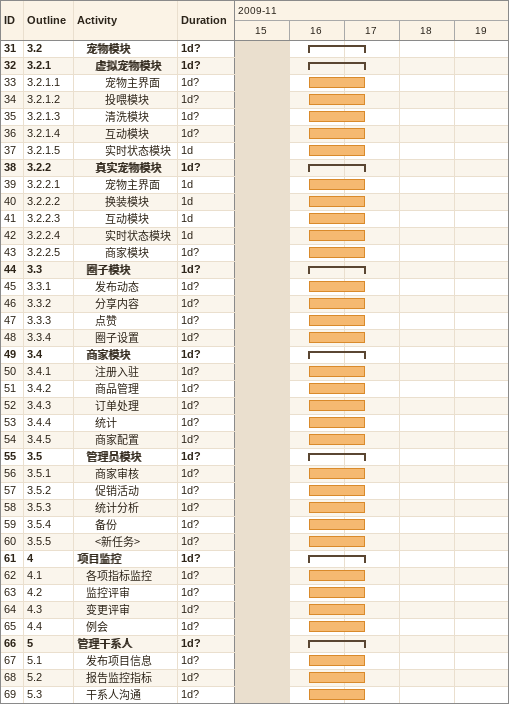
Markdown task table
| ID | WBS | Task | Duration | Start | Finish |
|---|---|---|---|---|---|
| 31 | 3.2 | **宠物模块** | 1d? | 2009-11-16 | 2009-11-17 |
| 32 | 3.2.1 | **虚拟宠物模块** | 1d? | 2009-11-16 | 2009-11-17 |
| 33 | 3.2.1.1 | 宠物主界面 | 1d? | 2009-11-16 | 2009-11-17 |
| 34 | 3.2.1.2 | 投喂模块 | 1d? | 2009-11-16 | 2009-11-17 |
| 35 | 3.2.1.3 | 清洗模块 | 1d? | 2009-11-16 | 2009-11-17 |
| 36 | 3.2.1.4 | 互动模块 | 1d? | 2009-11-16 | 2009-11-17 |
| 37 | 3.2.1.5 | 实时状态模块 | 1d | 2009-11-16 | 2009-11-17 |
| 38 | 3.2.2 | **真实宠物模块** | 1d? | 2009-11-16 | 2009-11-17 |
| 39 | 3.2.2.1 | 宠物主界面 | 1d | 2009-11-16 | 2009-11-17 |
| 40 | 3.2.2.2 | 换装模块 | 1d | 2009-11-16 | 2009-11-17 |
| 41 | 3.2.2.3 | 互动模块 | 1d | 2009-11-16 | 2009-11-17 |
| 42 | 3.2.2.4 | 实时状态模块 | 1d | 2009-11-16 | 2009-11-17 |
| 43 | 3.2.2.5 | 商家模块 | 1d? | 2009-11-16 | 2009-11-17 |
| 44 | 3.3 | **圈子模块** | 1d? | 2009-11-16 | 2009-11-17 |
| 45 | 3.3.1 | 发布动态 | 1d? | 2009-11-16 | 2009-11-17 |
| 46 | 3.3.2 | 分享内容 | 1d? | 2009-11-16 | 2009-11-17 |
| 47 | 3.3.3 | 点赞 | 1d? | 2009-11-16 | 2009-11-17 |
| 48 | 3.3.4 | 圈子设置 | 1d? | 2009-11-16 | 2009-11-17 |
| 49 | 3.4 | **商家模块** | 1d? | 2009-11-16 | 2009-11-17 |
| 50 | 3.4.1 | 注册入驻 | 1d? | 2009-11-16 | 2009-11-17 |
| 51 | 3.4.2 | 商品管理 | 1d? | 2009-11-16 | 2009-11-17 |
| 52 | 3.4.3 | 订单处理 | 1d? | 2009-11-16 | 2009-11-17 |
| 53 | 3.4.4 | 统计 | 1d? | 2009-11-16 | 2009-11-17 |
| 54 | 3.4.5 | 商家配置 | 1d? | 2009-11-16 | 2009-11-17 |
| 55 | 3.5 | **管理员模块** | 1d? | 2009-11-16 | 2009-11-17 |
| 56 | 3.5.1 | 商家审核 | 1d? | 2009-11-16 | 2009-11-17 |
| 57 | 3.5.2 | 促销活动 | 1d? | 2009-11-16 | 2009-11-17 |
| 58 | 3.5.3 | 统计分析 | 1d? | 2009-11-16 | 2009-11-17 |
| 59 | 3.5.4 | 备份 | 1d? | 2009-11-16 | 2009-11-17 |
| 60 | 3.5.5 | <新任务> | 1d? | 2009-11-16 | 2009-11-17 |
| 61 | 4 | **项目监控** | 1d? | 2009-11-16 | 2009-11-17 |
| 62 | 4.1 | 各项指标监控 | 1d? | 2009-11-16 | 2009-11-17 |
| 63 | 4.2 | 监控评审 | 1d? | 2009-11-16 | 2009-11-17 |
| 64 | 4.3 | 变更评审 | 1d? | 2009-11-16 | 2009-11-17 |
| 65 | 4.4 | 例会 | 1d? | 2009-11-16 | 2009-11-17 |
| 66 | 5 | **管理干系人** | 1d? | 2009-11-16 | 2009-11-17 |
| 67 | 5.1 | 发布项目信息 | 1d? | 2009-11-16 | 2009-11-17 |
| 68 | 5.2 | 报告监控指标 | 1d? | 2009-11-16 | 2009-11-17 |
| 69 | 5.3 | 干系人沟通 | 1d? | 2009-11-16 | 2009-11-17 |
